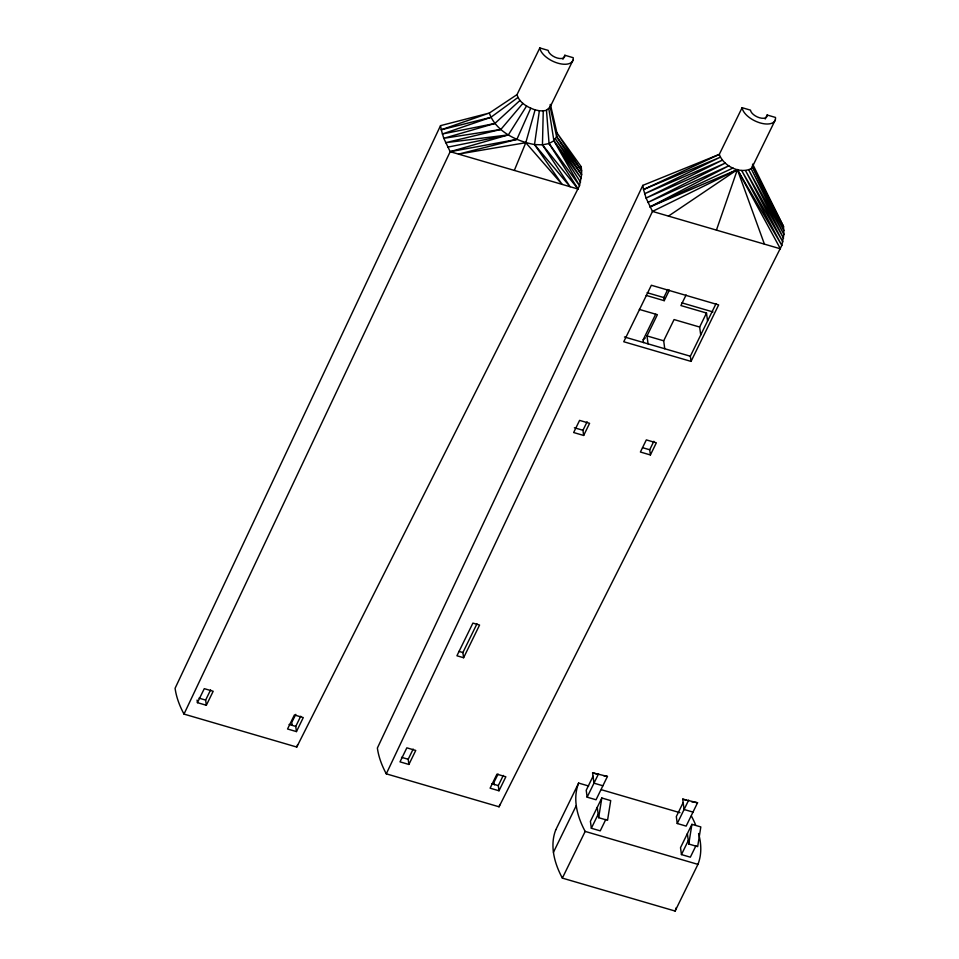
<?xml version="1.0" encoding="UTF-8"?>
<svg xmlns="http://www.w3.org/2000/svg" width="959" height="959" viewBox="0 0 959 959"><rect width="100%" height="100%" fill="white"/><g stroke="black" fill="none" stroke-linecap="round" stroke-linejoin="round"><path stroke-width="1.44" d="M539.821 47.95A18.089 9.182 26 0 0 557.91 63.186A18.089 9.182 26 0 0 573.194 57.696L564.851 55.262A9.051 4.591 26 0 1 557.203 58.008A9.051 4.591 26 0 1 548.164 50.383L539.821 47.95L517.009 94.629L489.318 113.054C495.875 131.503 516.374 141.189 534.523 144.557L570.114 186.717L542.458 144.845L543.25 110.92L546.486 110.285L550.166 106.905L572.991 60.213M543.25 110.92L539.366 110.776L534.523 144.557L542.458 144.845L549.063 143.55L553.894 140.745L556.604 136.634L556.915 132.81L550.382 104.387L550.166 106.905L556.604 136.634L581.622 174.694L579.524 185.674L296.751 747.049L183.996 714.095A148.861 75.521 26 0 1 175.089 688.286L440.517 125.641L489.318 113.054L441.248 129.765L443.777 138.312L450.179 151.678L578.109 189.055L549.063 143.55L546.486 110.285M642.806 185.387L643.537 189.51L720.221 157.228L644.628 193.742L722.235 160.213L646.066 198.057L725.172 163.138L647.852 202.445L728.852 165.787L649.998 206.904L737.387 169.611L780.398 248.801L652.468 211.424L646.066 198.057L643.537 189.51L719.298 154.375C723.446 165.991 739.725 174.298 751.137 168.652L752.455 166.65L752.671 164.133L783.527 226.492L783.911 234.44L781.813 245.42L499.04 806.795L386.285 773.841A148.861 75.521 26 0 1 377.378 748.032L642.806 185.387L719.298 154.375L742.11 107.696L750.453 110.129A9.051 4.591 26 0 0 759.492 117.753A9.051 4.591 26 0 0 767.14 115.008L775.483 117.442A18.089 9.182 26 0 1 760.199 122.932A18.089 9.182 26 0 1 742.11 107.696M598.656 817.691L601.82 797.996L610.715 800.597L607.55 820.293L598.656 817.691L597.253 807.334M688.766 844.028L691.918 824.332L700.825 826.934L697.661 846.629L688.766 844.028L687.363 833.671M517.009 94.629C519.239 102.781 527.618 107.324 535.098 109.865L525.796 142.699L514.324 170.414M716.433 230.112L737.387 169.611L781.813 245.42L741.655 170.522L782.868 241.896L745.539 170.666L783.563 238.24L748.775 170.031L783.911 234.44L751.137 168.652L783.899 230.532L752.455 166.65L775.28 119.959M534.523 144.557L562.118 184.38L525.796 142.699L458.522 154.111L516.865 139.403L530.723 108.259M183.996 714.095L450.179 151.678L508.354 134.883L526.563 106.041M386.285 773.841L652.468 211.424L737.387 169.611L764.407 244.125M197.434 702.659L204.279 688.658L213.186 691.259L206.341 705.261L197.434 702.659L197.086 700.07M206.341 705.261L205.634 700.082L210.62 689.893M562.897 59.266L564.851 55.262M296.451 731.597L303.284 717.584L294.389 714.982L287.544 728.996L296.451 731.597L295.744 726.407L300.718 716.229M408.906 764.455L415.75 750.441L406.844 747.84L399.999 761.854L408.906 764.455L408.198 759.264L413.173 749.087M463.605 657.73L479.572 625.052L472.895 623.098L456.928 655.776L463.605 657.73L462.897 652.552L476.959 623.794M583.671 435.458L589.593 423.315L579.584 420.39L573.65 432.533L583.671 435.458L582.964 430.279L587.124 421.78M643.537 342.591L643.153 339.822L655.644 314.276M646.15 295.396L664.227 300.682L663.808 297.578L667.752 289.51M648.068 343.873L647.001 335.926L657.383 314.684L639.305 309.409M664.227 300.682L669.418 290.062M765.186 119.012L767.14 115.008M664.755 348.752L663.688 340.805L674.069 319.563L699.65 327.043L700.729 334.979M686.105 294.94L680.914 305.561L706.495 313.03L707.574 320.977M699.65 327.043L706.495 313.03M691.043 361.399L718.651 304.914L651.353 285.255L623.746 341.74L691.043 361.399L690.348 356.221L716.001 303.715M650.406 454.95L656.34 442.818L646.33 439.893L640.396 452.025L650.406 454.95L649.711 449.771L653.858 441.284M499.004 790.779L505.849 776.778L496.954 774.177L490.109 788.178L499.004 790.779L498.308 785.601L503.283 775.411M555.812 829.763L578.637 783.083L588.622 785.996M553.451 852.287L576.263 805.608A148.861 75.521 26 0 1 578.637 783.083M593.046 776.263L586.213 790.264L587.136 797.169L596.042 799.77L607.443 776.43L592.59 772.81L593.981 783.167L602.887 785.769M587.136 797.169L598.548 773.829M585.17 831.417L697.924 864.371L675.112 911.05L562.358 878.108L585.17 831.417A148.861 75.521 26 0 1 576.263 805.608M601.82 797.996L590.408 821.348L591.343 828.252L600.238 830.854L605.836 819.394M591.343 828.252L598.188 814.239M683.156 802.587L676.311 816.6L677.246 823.505L686.153 826.107L697.553 802.755L682.688 799.135L684.091 809.492L692.985 812.093M677.246 823.505L688.658 800.154M691.918 824.332L680.518 847.672L681.453 854.577L690.348 857.178L695.946 845.718M681.453 854.577L688.298 840.575M295.804 714.359L291.764 722.379A148.777 75.485 26 0 1 292.063 725.076M498.093 774.105L494.053 782.124A148.777 75.485 26 0 1 494.353 784.822M447.709 147.159L508.354 134.883L445.563 142.699L500.838 129.453L522.883 103.392M500.838 129.453L443.777 138.312L494.832 123.483L519.946 100.467M643.153 339.822L645.371 337.88M494.832 123.483L442.339 133.996L490.732 117.394L517.932 97.482M668.459 216.099L737.387 169.611M649.998 206.904L733.012 168.005M490.732 117.394L441.248 129.765L440.517 125.641M450.179 151.678L516.865 139.403M603.87 775.819L607.443 776.43M691.595 801.736L697.553 802.755M535.098 109.865L539.366 110.776M647.121 292.699L663.808 297.578M681.909 302.864L713.005 311.951M647.001 335.926L663.688 340.805M624.441 336.969L690.348 356.221M574.381 427.762L582.964 430.279M642.554 447.685L649.711 449.771M458.893 651.377L462.897 652.552M592.59 772.81L597.673 774.297M682.688 799.135L686.5 800.25M601.473 789.748L679.967 812.693M198.969 698.128L205.634 700.082M289.067 724.465L295.744 726.407M401.521 757.322L408.198 759.264M491.631 783.647L498.308 785.601M542.458 144.845L578.109 189.055M556.604 136.634L581.61 170.786L581.622 174.694L555.249 138.695L581.274 178.494L553.894 140.745L548.848 108.906M549.063 143.55L579.524 185.674L553.894 140.745L580.579 182.15M752.455 166.65L783.527 226.492M297.566 744.759A148.861 75.521 26 0 1 296.751 747.049M499.855 804.505A148.861 75.521 26 0 1 499.04 806.795M691.391 816.025A148.861 75.521 26 0 1 695.587 824.872M698.56 833.503A148.861 75.521 26 0 1 697.924 864.383M562.358 878.108A148.861 75.521 26 0 1 555.812 829.739M676.287 907.61A148.861 75.521 26 0 1 675.112 911.05M581.238 166.746L556.915 132.81L581.61 170.786L581.238 166.746"/></g></svg>
